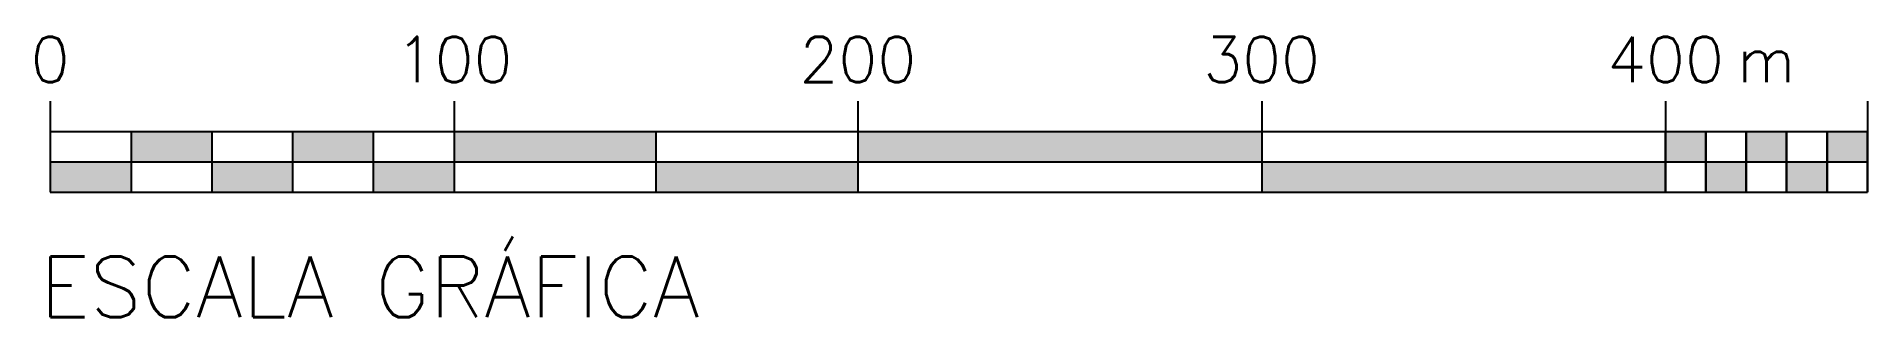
# Model space of a CAD drawing. Header units: millimetres. Extents: x 251 to 704, y 421 to 490.
import ezdxf
from ezdxf.enums import TextEntityAlignment as Align

# ---------------------------------------------------------------- set-up
doc = ezdxf.new("R2010")
doc.units = ezdxf.units.MM
doc.header["$LTSCALE"] = 0.02
doc.layers.add('1-Escalas_Gráficas', color=1, linetype='Continuous')
doc.styles.add('r60', font='romans.shx')
doc.styles.add('r80', font='romans.shx')

msp = doc.modelspace()

# ---------------------------------------------------------------- hatches: boundary and pattern name
at = {"layer": '1-Escalas_Gráficas'}
h = msp.add_hatch(color=256, dxfattribs=at)
h.paths.add_polyline_path([(273.98, 451.6), (273.98, 459.1), (253.98, 459.1), (253.98, 451.6)])
h.paths.add_polyline_path([(273.98, 466.6), (273.98, 459.1), (293.98, 459.1), (293.98, 466.6)])
h.paths.add_polyline_path([(293.98, 459.1), (293.98, 451.6), (313.98, 451.6), (313.98, 459.1)])
h.paths.add_polyline_path([(313.98, 466.6), (313.98, 459.1), (333.98, 459.1), (333.98, 466.6)])
h.paths.add_polyline_path([(333.98, 459.1), (333.98, 451.6), (353.98, 451.6), (353.98, 459.1)])
h = msp.add_hatch(color=256, dxfattribs=at)
h.paths.add_polyline_path([(353.98, 466.6), (353.98, 459.1), (403.98, 459.1), (403.98, 466.6)])
h.paths.add_polyline_path([(403.98, 459.1), (403.98, 451.6), (453.98, 451.6), (453.98, 459.1)])
h.paths.add_polyline_path([(553.98, 459.1), (553.98, 466.6), (453.98, 466.6), (453.98, 459.1)])
h.paths.add_polyline_path([(653.98, 451.6), (653.98, 459.1), (553.98, 459.1), (553.98, 451.6)])
h.paths.add_polyline_path([(663.98, 459.1), (663.98, 466.6), (653.98, 466.6), (653.98, 459.1)])
h.paths.add_polyline_path([(663.98, 459.1), (663.98, 451.6), (673.98, 451.6), (673.98, 459.1)])
h.paths.add_polyline_path([(683.98, 459.1), (683.98, 466.6), (673.98, 466.6), (673.98, 459.1)])
h.paths.add_polyline_path([(693.98, 451.6), (693.98, 459.1), (683.98, 459.1), (683.98, 451.6)])
h.paths.add_polyline_path([(703.98, 466.6), (693.98, 466.6), (693.98, 459.1), (703.98, 459.1)])

# ---------------------------------------------------------------- linework, layer by layer
for p, q in [((253.98, 474.1), (253.98, 466.6)), ((353.98, 474.1), (353.98, 466.6)), ((453.98, 474.1), (453.98, 466.6)), ((553.98, 474.1), (553.98, 466.6)), ((653.98, 474.1), (653.98, 466.6)), ((703.98, 474.1), (703.98, 466.6)), ((253.98, 466.6), (703.98, 466.6)), ((253.98, 466.6), (253.98, 451.6)), ((273.98, 466.6), (273.98, 451.6)), ((293.98, 466.6), (293.98, 451.6)), ((313.98, 466.6), (313.98, 451.6)), ((333.98, 466.6), (333.98, 451.6)), ((353.98, 466.6), (353.98, 451.6)), ((403.98, 466.6), (403.98, 451.6)), ((453.98, 466.6), (453.98, 451.6)), ((553.98, 466.6), (553.98, 451.6)), ((653.98, 466.6), (653.98, 451.6)), ((653.98, 466.6), (653.98, 451.6)), ((653.98, 451.6), (653.98, 466.6)), ((663.98, 466.6), (663.98, 451.6)), ((663.98, 451.6), (663.98, 466.6)), ((673.98, 466.6), (673.98, 451.6)), ((673.98, 451.6), (673.98, 466.6)), ((683.98, 466.6), (683.98, 451.6)), ((683.98, 451.6), (683.98, 466.6)), ((693.98, 466.6), (693.98, 451.6)), ((693.98, 451.6), (693.98, 466.6)), ((703.98, 466.6), (703.98, 451.6)), ((703.98, 451.6), (703.98, 466.6)), ((253.98, 459.1), (703.98, 459.1)), ((253.98, 451.6), (703.98, 451.6))]:
    msp.add_line(p, q, dxfattribs=at)

# ---------------------------------------------------------------- texts
at = {"layer": '1-Escalas_Gráficas', "color": 2, "style": 'r60'}
for s, p in [('0', (253.98, 478.76)), ('100', (353.98, 478.76)), ('200', (453.98, 478.76)), ('300', (553.98, 478.76)), ('400', (653.98, 478.76)), ('m', (678.97, 478.76))]:
    msp.add_text(s, height=11.25, dxfattribs=at).set_placement(p, align=Align.CENTER)
at = {"layer": '1-Escalas_Gráficas', "color": 2, "style": 'r80'}
msp.add_text('ESCALA GRÁFICA', height=15, dxfattribs=at).set_placement((251.51, 420.69))

doc.saveas('drawing.dxf')
